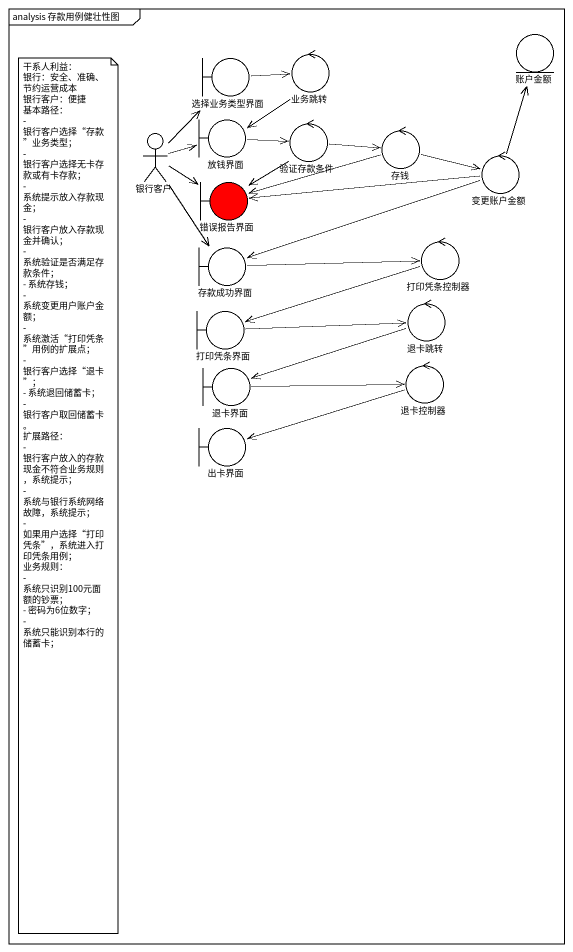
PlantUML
@startuml
mainframe analysis 存款用例健壮性图
entity 账户金额
boundary 选择业务类型界面
control 业务跳转
actor 银行客户
boundary 放钱界面
control 验证存款条件
control 存钱
control 变更账户金额
boundary 错误报告界面 #FF0000
boundary 存款成功界面
control 打印凭条控制器
boundary 打印凭条界面
control 退卡跳转
boundary 退卡界面
control 退卡控制器
boundary 出卡界面
选择业务类型界面 -right-> 业务跳转
业务跳转 --> 放钱界面
银行客户 -up-> 选择业务类型界面
银行客户 -right-> 放钱界面
银行客户 -right-> 错误报告界面
银行客户 --> 存款成功界面
放钱界面 -right-> 验证存款条件
验证存款条件 -right-> 存钱
验证存款条件 --> 错误报告界面
存钱 -right-> 变更账户金额
存钱 -left-> 错误报告界面
变更账户金额 -up-> 账户金额
变更账户金额 -left-> 错误报告界面
变更账户金额 -left-> 存款成功界面
存款成功界面 -right-> 打印凭条控制器
打印凭条控制器 -left-> 打印凭条界面
打印凭条界面 -right-> 退卡跳转
退卡跳转 -left-> 退卡界面
退卡界面 -right-> 退卡控制器
退卡控制器 -left-> 出卡界面
note as N1
  干系人利益：
  银行：安全、准确、节约运营成本
  银行客户：便捷
  基本路径：
  - 银行客户选择“存款”业务类型；
  - 银行客户选择无卡存款或有卡存款；
  - 系统提示放入存款现金；
  - 银行客户放入存款现金并确认；
  - 系统验证是否满足存款条件；
  - 系统存钱；
  - 系统变更用户账户金额；
  - 系统激活“打印凭条”用例的扩展点；
  - 银行客户选择“退卡”；
  - 系统退回储蓄卡；
  - 银行客户取回储蓄卡。
  扩展路径：
  - 银行客户放入的存款现金不符合业务规则，系统提示；
  - 系统与银行系统网络故障，系统提示；
  - 如果用户选择“打印凭条”，系统进入打印凭条用例；
  业务规则：
  - 系统只识别100元面额的钞票；
  - 密码为6位数字；
  - 系统只能识别本行的储蓄卡；
end note
@enduml
